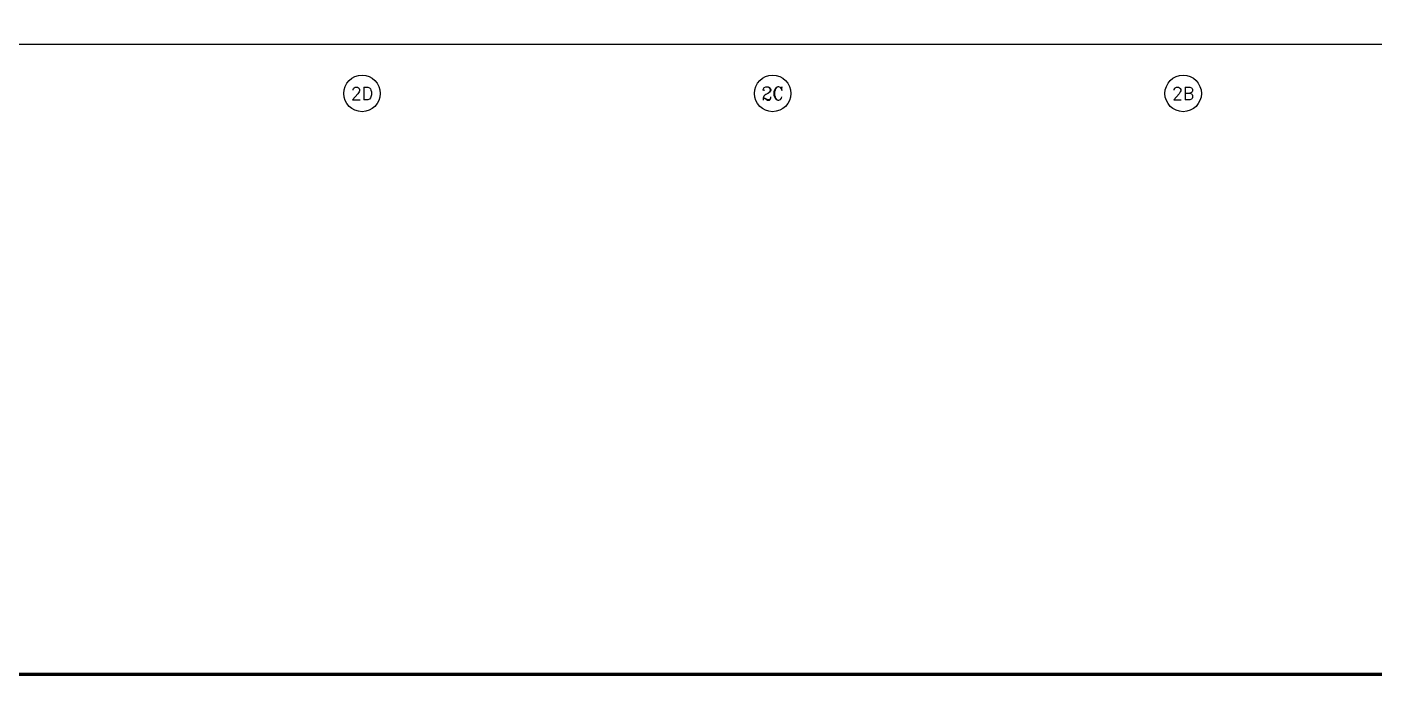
# Model space of a CAD drawing. Extents: x -1396510 to 1250330, y -1892470 to 1623980.
# Drawn here: x -163285 to -133755, y -1092468 to -1078242 of the extents above; entities that cross this region are included whole.
import ezdxf
from ezdxf.enums import TextEntityAlignment as Align

# ---------------------------------------------------------------- set-up
doc = ezdxf.new("R2010")
doc.units = 0
doc.header["$LTSCALE"] = 1000
doc.header["$MEASUREMENT"] = 0
doc.layers.get('Defpoints').update_dxf_attribs({"color": 210})
doc.layers.add('0-cxFrame', color=155, linetype='Continuous')
doc.layers.add('A-AXIS-D', color=1, linetype='Continuous')
doc.layers.add('0-cxText', color=131, linetype='Continuous', lineweight=25)
doc.layers.add('A-云线2', color=3, linetype='Continuous', plot=False)
doc.styles.add('_TCH_AXIS', font='COMPLEX', dxfattribs={"bigfont": 'GBCBIG'})
doc.styles.add('_TCH_DIM_T3', font='SIMPLEX', dxfattribs={"width": 0.7058823529411765, "bigfont": 'GBCBIG'})
doc.styles.add('cx_tuming', font='simhei.ttf')
doc.styles.add('cx_tuqian1', font='')
doc.styles.add('黑体', font='simhei.ttf', dxfattribs={"height": 12})
doc.styles.get('cx_tuqian1').set_extended_font_data('SimSun')
doc.dimstyles.new('_TCH_ARCH&&100', dxfattribs={"dimtxt": 297.5, "dimasz": 100, "dimexe": 100, "dimexo": 100, "dimgap": 126.25, "dimtad": 1, "dimdec": 0, "dimzin": 0, "dimdsep": 46, "dimtxsty": '_TCH_DIM_T3', "dimblk": 'ARCHTICK', "dimcen": 0.09, "dimclrt": 7, "dimazin": 2, "dimtfac": 1, "dimtdec": 0, "dimtix": 1, "dimtmove": 2, "dimatfit": 3, "dimfxl": 0, "dimtolj": 1, "dimtzin": 0, "dimarcsym": 0})

# ---------------------------------------------------------------- blocks, each defined once
blk = doc.blocks.new('_ArchTick')
at = {"color": 0, "linetype": 'ByBlock', "const_width": 0.4}
blk.add_lwpolyline([(-0.5, -0.5), (0.5, 0.5)], dxfattribs=at)
blk = doc.blocks.new('*D5765')
at = {"layer": 'A-AXIS-D', "color": 0, "lineweight": -2, "transparency": 16777216}
for p, q in [((-899.999830644985, -86949.99999618344), (-899.9998306449851, -88609.99999971414)), ((157100.0000036263, -86949.99999618344), (157100.0000036263, -88609.99999971414)), ((-899.9998306449851, -88509.99999971414), (157100.0000036263, -88509.99999971414))]:
    blk.add_line(p, q, dxfattribs=at)
at = {"layer": 'Defpoints', "color": 0, "transparency": 16777216}
for p in [(-899.999830644985, -86849.99999618344), (157100.0000036263, -86849.99999618344), (157100.0000036263, -88509.99999971414)]:
    blk.add_point(p, dxfattribs=at)
at = {"layer": 'A-AXIS-D', "color": 0, "lineweight": -2, "transparency": 16777216, "xscale": 100, "yscale": 100, "zscale": 100, "rotation": 180}
blk.add_blockref('_ArchTick', (-899.9998306449851, -88509.99999971414), dxfattribs=at)
at = {"layer": 'A-AXIS-D', "color": 0, "lineweight": -2, "transparency": 16777216, "xscale": 100, "yscale": 100, "zscale": 100}
blk.add_blockref('_ArchTick', (157100.0000036263, -88509.99999971414), dxfattribs=at)
at = {"layer": 'A-AXIS-D', "color": 7, "transparency": 16777216, "insert": (78100.00008649068, -88234.99999971414), "char_height": 297.5, "attachment_point": 5, "style": '_TCH_DIM_T3'}
blk.add_mtext('\\A1;158000', dxfattribs=at)
blk = doc.blocks.new('TK22.A0+1 L(Dragon)')
at = {"layer": '0-cxFrame', "const_width": 0.5}
blk.add_lwpolyline([(-80, 10), (-1465, 10), (-1465, 831), (-80, 831)], close=True, dxfattribs=at)
at = {"style": '黑体', "flags": 4}
blk.add_attdef('图幅', text='', height=3.3, dxfattribs=at).set_placement((-40, 3), align=Align.RIGHT)
at = {"layer": '0-cxText', "flags": 4}
for tag, height, style, p in [('建设单位', 3.5, 'cx_tuming', (-45, 240)), ('项目名称', 3.5, 'cx_tuming', (-45, 210)), ('子项名称', 3.5, 'cx_tuming', (-45, 180)), ('工程编号', 3.3, 'cx_tuqian1', (-35, 165)), ('图名1', 3.5, 'cx_tuming', (-45, 87)), ('图名2', 3.5, 'cx_tuming', (-45, 79)), ('图名3', 3.5, 'cx_tuming', (-45, 71)), ('出图日期', 3.3, 'cx_tuqian1', (-39, 60)), ('专业', 3.3, 'cx_tuqian1', (-55, 52)), ('图号', 3.3, 'cx_tuqian1', (-55, 44)), ('版次', 3.3, 'cx_tuqian1', (-20, 44))]:
    blk.add_attdef(tag, text='', height=height, dxfattribs=dict(at, style=style)).set_placement(p, align=Align.MIDDLE)
at = {"layer": 'Defpoints', "color": 6, "flags": 4}
for tag, height, style, p in [('tufu', 3.3, '黑体', (-12, 12)), ('dwfname', 4, 'cx_tuqian1', (-80, 3))]:
    blk.add_attdef(tag, text='', height=height, dxfattribs=dict(at, style=style)).set_placement(p, align=Align.RIGHT)
blk = doc.blocks.new('世赫2#厂房一层0821')
at = {"layer": 'A-AXIS-D'}
for centre in [(129215.0975230805, -89588.86730921874), (138215.0975230806, -89588.86730921874), (147215.0975230807, -89588.86730921874)]:
    blk.add_circle(centre, 400, dxfattribs=at)
at = {"layer": 'A-AXIS-D', "color": 7, "style": '_TCH_AXIS'}
for s, height, p, p2 in [('2D', 276.4190908966938, (128971.5854668144, -89727.07685466709), (129458.6095793467, -89727.07685466709)), ('2C', 288.1176230394149, (137974.9995038811, -89732.92612073844), (138455.1955422801, -89732.92612073844)), ('2B', 276.4190908966938, (146971.5854668145, -89727.07685466709), (147458.6095793468, -89727.07685466709))]:
    blk.add_text(s, height=height, dxfattribs=at).set_placement(p, p2, align=Align.FIT)
at = {"layer": 'A-AXIS-D'}
dim = blk.add_linear_dim(base=(157100.0000036263, -88509.99999971414), p1=(-899.999830644985, -86849.99999618344), p2=(157100.0000036263, -86849.99999618344), angle=0, dimstyle='_TCH_ARCH&&100', dxfattribs=at)
dim.commit()
dim.dimension.update_dxf_attribs({"geometry": '*D5765', "text_midpoint": (78100.00008649068, -88234.99999971414), "dimtype": 161})

msp = doc.modelspace()

# ---------------------------------------------------------------- block references
at = {"layer": '0-cxFrame', "xscale": 150, "yscale": 150, "zscale": 150}
msp.add_blockref('TK22.A0+1 L(Dragon)', (-96485, -1093930), dxfattribs=at)
at = {"layer": 'A-云线2'}
msp.add_blockref('世赫2#厂房一层0821', (-285154.1845321656, -990110.0000038166), dxfattribs=at)

doc.saveas('drawing.dxf')
